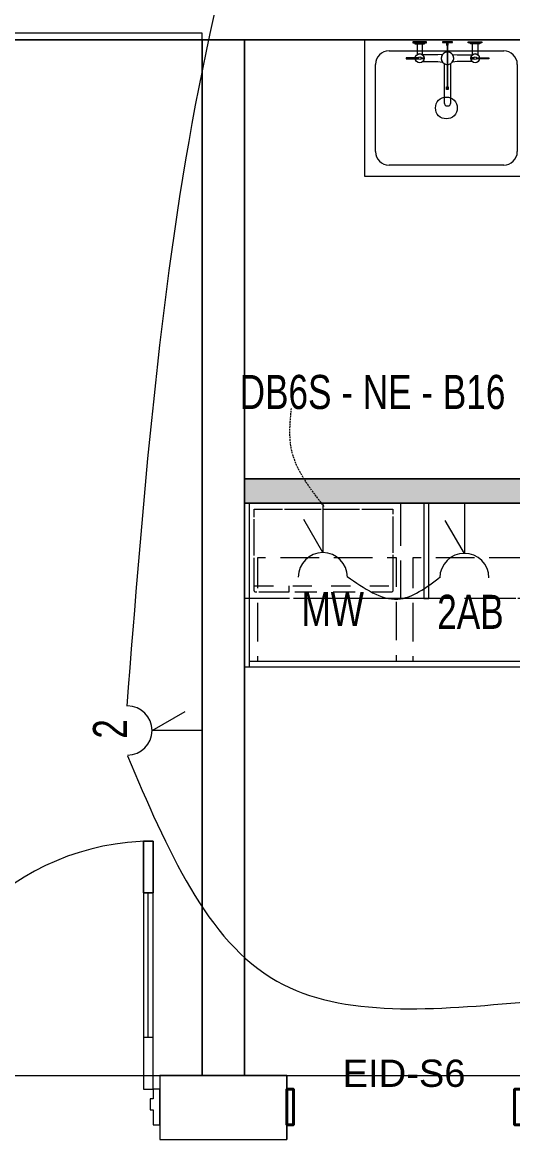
# Model space of a CAD drawing. Header units: millimetres. Extents: x -12392 to 16131, y -4930 to 15514.
# Drawn here: x -1559 to 238, y 3773 to 7872 of the extents above; entities that cross this region are included whole.
import ezdxf

# ---------------------------------------------------------------- set-up
doc = ezdxf.new("R2010")
doc.units = ezdxf.units.MM
for name, pattern in [('IMPORT-Dashed', [282.222223, 141.111112, -141.111112]), ('IMPORT-Hidden Line', [195.611112, 141.111112, -54.5]), ('IMPORT-Small Dashed', [141.111111, 70.555556, -70.555556]), ('WSP_NZ_Hidden', [9.5, 6.5, -3])]:
    doc.linetypes.add(name, pattern=pattern)
for name, color, linetype, lineweight in [('A-Des_ Walls', 250, 'Continuous', 13), ('A-Des_ Walls_Pen_No__81', 251, 'Continuous', 18), ('ARCHICAD Doors_Pen_No__81', 251, 'Continuous', 18), ('L06 Enlarged Ground Proposed Plan 01_GFEnlarged Proposed Plan 01_dwg', 8, 'Continuous', 13), ('New_A-Des_ Fittings Electrical_Pen_No__19', 7, 'Continuous', 18), ('New_A-Des_ Fittings Electrical_Pen_No__4', 7, 'Continuous', 18), ('New_A-Des_ Fittings Joinery_Pen_No__3', 7, 'Continuous', 18), ('New_A-Des_ Fittings Joinery_Pen_No__4', 7, 'Continuous', 18), ('New_A-Des_ Fittings Joinery_Pen_No__64', 7, 'Continuous', 18), ('New_A-Des_ Fittings Joinery_Pen_No__84', 7, 'Continuous', 18), ('New_A-Des_ Fittings Plumbing_Pen_No__75', 7, 'Continuous', 18), ('New_A-Des_ Walls_Pen_No__193', 9, 'Continuous', 13), ('New_A-Des_ Walls_Pen_No__27', 7, 'Continuous', 18), ('New_A-Des_ Zones_Pen_No__94', 7, 'Continuous', 18), ('New_ARCHICAD Door Markers_Pen_No__66', 7, 'Continuous', 18), ('New_ARCHICAD Doors_Pen_No__43', 130, 'Continuous', 35), ('Non-Essential Power - MEC', 10, 'Continuous', 13)]:
    doc.layers.add(name, color=color, linetype=linetype, lineweight=lineweight)
doc.styles.add('Arial', font='arial.ttf', dxfattribs={"height": 100})
doc.styles.add('Arial Narrow', font='ARIALN.TTF', dxfattribs={"width": 0.9, "height": 125})

# ---------------------------------------------------------------- blocks, each defined once
blk = doc.blocks.new('L06 Enlarged Ground Proposed Plan 01_GFEnlarged Proposed Plan 01_dwg_Slab_48_1-12186632-NEW GROUND FLOOR LAYOUT - ELECTRICAL PROPOSED PLAN 01')
at = {"layer": 'New_A-Des_ Fittings Joinery_Pen_No__4', "color": 253}
blk.add_line((-69.3, 6108.3), (-87.3, 6108.3), dxfattribs=at)
at = {"layer": 'New_A-Des_ Fittings Joinery_Pen_No__4', "color": 253, "flags": 128}
blk.add_lwpolyline([(-87.3, 6108.3), (-87.3, 5758.3), (-69.3, 5758.3), (-69.3, 6108.3)], dxfattribs=at)
blk = doc.blocks.new('L06 Enlarged Ground Proposed Plan 01_GFEnlarged Proposed Plan 01_dwg_Slab_49_1-12186633-NEW GROUND FLOOR LAYOUT - ELECTRICAL PROPOSED PLAN 01')
at = {"layer": 'New_A-Des_ Fittings Joinery_Pen_No__4', "color": 253}
blk.add_line((-727.3, 6108.3), (-745.3, 6108.3), dxfattribs=at)
at = {"layer": 'New_A-Des_ Fittings Joinery_Pen_No__4', "color": 253, "flags": 128}
blk.add_lwpolyline([(-745.3, 6108.3), (-745.3, 5508.3), (-727.3, 5508.3), (-727.3, 6108.3)], dxfattribs=at)
blk = doc.blocks.new('L06 Enlarged Ground Proposed Plan 01_GFEnlarged Proposed Plan 01_dwg_Wall_36_1-12186684-NEW GROUND FLOOR LAYOUT - ELECTRICAL PROPOSED PLAN 01')
at = {"layer": 'A-Des_ Walls', "color": 10}
for p, q in [((-745.3, 6108.3), (-745.3, 6198.3)), ((-745.3, 4008.3), (-745.3, 6108.3))]:
    blk.add_line(p, q, dxfattribs=at)
at = {"layer": 'A-Des_ Walls', "color": 10, "flags": 128}
blk.add_lwpolyline([(-745.3, 6198.3), (-745.3, 7808.3), (-900.3, 7808.3), (-900.3, 4008.3), (-745.3, 4008.3)], dxfattribs=at)
at = {"layer": 'A-Des_ Walls_Pen_No__81', "color": 254}
for p, q in [((-900.3, 7808.3), (-900.3, 4008.3)), ((-745.3, 6198.3), (-745.3, 7808.3)), ((-745.3, 6108.3), (-745.3, 6198.3)), ((-745.3, 4008.3), (-745.3, 6108.3))]:
    blk.add_line(p, q, dxfattribs=at)
blk = doc.blocks.new('L06 Enlarged Ground Proposed Plan 01_GFEnlarged Proposed Plan 01_dwg_CI Tools Door_20__1-12186686-NEW GROUND FLOOR LAYOUT - ELECTRICAL PROPOSED PLAN 01')
at = {"layer": 'ARCHICAD Doors_Pen_No__81', "color": 254}
blk.add_line((-1097.8, 4148.3), (-1097.8, 4678.3), dxfattribs=at)
at = {"layer": 'ARCHICAD Doors_Pen_No__81', "color": 254, "flags": 128}
for points in [[(-1115.3, 4148.3), (-1115.3, 3958.3), (-1080.3, 3958.3), (-1080.3, 4868.3), (-1115.3, 4868.3), (-1115.3, 3958.3), (-1080.3, 3958.3), (-1080.3, 4148.3), (-1115.3, 4148.3), (-1115.3, 3958.3), (-1080.3, 3958.3), (-1080.3, 4148.3)], [(-1115.3, 4868.3), (-1080.3, 4868.3), (-1080.3, 4678.3), (-1115.3, 4678.3), (-1080.3, 4678.3), (-1080.3, 4868.3), (-1115.3, 4868.3), (-1115.3, 4678.3)], [(-1980.3, 3923.3), (-1980.3, 3883.3), (-1990.3, 3883.3), (-1990.3, 3828.3), (-2015.3, 3828.3), (-2015.3, 3958.3), (-1990.3, 3958.3), (-1990.3, 3923.3), (-1980.3, 3923.3), (-1980.3, 3883.3), (-1990.3, 3883.3), (-1990.3, 3828.3), (-2015.3, 3828.3), (-2015.3, 3958.3), (-1990.3, 3958.3), (-1990.3, 3923.3)], [(-1090.3, 3923.3), (-1090.3, 3883.3), (-1080.3, 3883.3), (-1080.3, 3828.3), (-1055.3, 3828.3), (-1055.3, 3958.3), (-1080.3, 3958.3), (-1080.3, 3923.3), (-1090.3, 3923.3), (-1090.3, 3883.3), (-1080.3, 3883.3), (-1080.3, 3828.3), (-1055.3, 3828.3), (-1055.3, 3958.3), (-1080.3, 3958.3), (-1080.3, 3923.3)]]:
    blk.add_lwpolyline(points, close=True, dxfattribs=at)
at = {"layer": 'ARCHICAD Doors_Pen_No__81', "color": 254}
blk.add_arc((-1080.3, 3958.3), 910, 90, 180, dxfattribs=at)
blk = doc.blocks.new('L06 Enlarged Ground Proposed Plan 01_GFEnlarged Proposed Plan 01_dwg_CI Tools Door_6-12186687-NEW GROUND FLOOR LAYOUT - ELECTRICAL PROPOSED PLAN 01')
at = {"layer": 'New_ARCHICAD Doors_Pen_No__43', "color": 133, "flags": 128}
for points in [[(-590.3, 3828.3), (-590.3, 3958.3), (-565.3, 3958.3), (-565.3, 3828.3)], [(-565.3, 3958.3), (-590.3, 3958.3), (-590.3, 3828.3), (-565.3, 3828.3)], [(269.7, 3828.3), (269.7, 3958.3), (244.7, 3958.3), (244.7, 3828.3)], [(244.7, 3958.3), (269.7, 3958.3), (269.7, 3828.3), (244.7, 3828.3)]]:
    blk.add_lwpolyline(points, close=True, dxfattribs=at)
blk = doc.blocks.new('L06 Enlarged Ground Proposed Plan 01_GFEnlarged Proposed Plan 01_dwg_Wall_38_1-12186688-NEW GROUND FLOOR LAYOUT - ELECTRICAL PROPOSED PLAN 01')
at = {"layer": 'A-Des_ Walls', "color": 10, "flags": 128}
blk.add_lwpolyline([(-1055.3, 3828.3), (-1055.3, 3773.3), (-590.3, 3773.3), (-590.3, 3828.3), (-590.3, 3958.3), (-590.3, 4008.3), (-1055.3, 4008.3), (-1055.3, 3958.3)], close=True, dxfattribs=at)
at = {"layer": 'A-Des_ Walls_Pen_No__81', "color": 254}
for p, q in [((-900.3, 4008.3), (-1055.3, 4008.3)), ((-590.3, 4008.3), (-745.3, 4008.3))]:
    blk.add_line(p, q, dxfattribs=at)
at = {"layer": 'A-Des_ Walls_Pen_No__81', "color": 254, "flags": 128}
blk.add_lwpolyline([(-1055.3, 3958.3), (-1055.3, 3828.3), (-1055.3, 3773.3), (-590.3, 3773.3)], dxfattribs=at)
at = {"layer": 'New_A-Des_ Walls_Pen_No__27', "color": 253, "flags": 128}
blk.add_lwpolyline([(-590.3, 4008.3), (-590.3, 3958.3), (-590.3, 3828.3), (-590.3, 3773.3)], dxfattribs=at)
for name in ['L06 Enlarged Ground Proposed Plan 01_GFEnlarged Proposed Plan 01_dwg_CI Tools Door_20__1-12186686-NEW GROUND FLOOR LAYOUT - ELECTRICAL PROPOSED PLAN 01', 'L06 Enlarged Ground Proposed Plan 01_GFEnlarged Proposed Plan 01_dwg_CI Tools Door_6-12186687-NEW GROUND FLOOR LAYOUT - ELECTRICAL PROPOSED PLAN 01']:
    blk.add_blockref(name, (0, 0))
at = {"layer": 'New_ARCHICAD Door Markers_Pen_No__66', "insert": (-160.3, 4066.9), "char_height": 100, "width": 537.468, "attachment_point": 2, "line_spacing_factor": 0.941778, "style": 'Arial'}
blk.add_mtext('EID-S6', dxfattribs=at)
blk = doc.blocks.new('L06 Enlarged Ground Proposed Plan 01_GFEnlarged Proposed Plan 01_dwg_Wall_39_1-12186696-NEW GROUND FLOOR LAYOUT - ELECTRICAL PROPOSED PLAN 01')
at = {"layer": 'A-Des_ Walls', "color": 10, "flags": 128}
blk.add_lwpolyline([(-1972.1, 7958.3), (-1972.1, 7908.3), (-1972.1, 7808.3), (2069.7, 7808.3), (2069.7, 8008.3), (-1972.1, 8008.3)], close=True, dxfattribs=at)
at = {"layer": 'A-Des_ Walls_Pen_No__81', "color": 254}
blk.add_line((-745.3, 7808.3), (2069.7, 7808.3), dxfattribs=at)
at = {"layer": 'A-Des_ Walls_Pen_No__81', "color": 254, "flags": 128}
blk.add_lwpolyline([(-900.3, 7808.3), (-1972.1, 7808.3), (-1972.1, 7908.3), (-1972.1, 7958.3), (-1972.1, 8008.3), (2069.7, 8008.3)], dxfattribs=at)
blk = doc.blocks.new('L06 Enlarged Ground Proposed Plan 01_GFEnlarged Proposed Plan 01_dwg_Wall_161_1-12186856-NEW GROUND FLOOR LAYOUT - ELECTRICAL PROPOSED PLAN 01')
at = {"layer": 'New_A-Des_ Walls_Pen_No__193', "lineweight": 18}
blk.add_hatch(color=50, dxfattribs=at).paths.add_polyline_path([(2069.7, 6108.3), (2069.7, 6198.3), (-745.3, 6198.3), (-745.3, 6108.3), (-163.2, 6108.3)])
at = {"layer": 'New_A-Des_ Walls_Pen_No__27', "color": 253}
for p, q in [((2069.7, 6108.3), (2069.7, 6198.3)), ((-745.3, 6108.3), (2069.7, 6108.3))]:
    blk.add_line(p, q, dxfattribs=at)
at = {"layer": 'New_A-Des_ Walls_Pen_No__27', "color": 253, "flags": 128}
blk.add_lwpolyline([(2069.7, 6198.3), (-745.3, 6198.3), (-745.3, 6108.3)], dxfattribs=at)
blk = doc.blocks.new('L06 Enlarged Ground Proposed Plan 01_GFEnlarged Proposed Plan 01_dwg_Cadimage Cabinet_4-12186983-NEW GROUND FLOOR LAYOUT - ELECTRICAL PROPOSED PLAN 01')
at = {"layer": 'New_A-Des_ Fittings Joinery_Pen_No__3', "color": 253, "linetype": 'IMPORT-Hidden Line', "flags": 128}
blk.add_lwpolyline([(-697.3, 5528.3), (-187.8, 5528.3), (-187.8, 5908.3), (-697.3, 5908.3)], close=True, dxfattribs=at)
at = {"layer": 'New_A-Des_ Fittings Joinery_Pen_No__4', "color": 253}
for p, q in [((-727.3, 6108.3), (-157.8, 6108.3)), ((-727.3, 5528.3), (-157.8, 5528.3))]:
    blk.add_line(p, q, dxfattribs=at)
at = {"layer": 'New_A-Des_ Fittings Joinery_Pen_No__84', "color": 253}
blk.add_line((-727.3, 5508.3), (-157.8, 5508.3), dxfattribs=at)
blk = doc.blocks.new('L06 Enlarged Ground Proposed Plan 01_GFEnlarged Proposed Plan 01_dwg_Mop Sink 24-12186984-NEW GROUND FLOOR LAYOUT - ELECTRICAL PROPOSED PLAN 01')
at = {"layer": 'New_A-Des_ Fittings Plumbing_Pen_No__75', "color": 253}
for p, q in [((-215.3, 7768.3), (204.7, 7768.3)), ((-265.3, 7398.3), (-265.3, 7718.3)), ((254.7, 7718.3), (254.7, 7398.3)), ((204.7, 7348.3), (-215.3, 7348.3))]:
    blk.add_line(p, q, dxfattribs=at)
at = {"layer": 'New_A-Des_ Fittings Plumbing_Pen_No__75', "color": 253, "flags": 128}
blk.add_lwpolyline([(-305.3, 7808.3), (-305.3, 7308.3), (294.7, 7308.3), (294.7, 7808.3)], close=True, dxfattribs=at)
at = {"layer": 'New_A-Des_ Fittings Plumbing_Pen_No__75', "color": 253}
blk.add_circle((-5.3, 7558.3), 40, dxfattribs=at)
for centre, start, end in [((-215.3, 7718.3), 90, 180), ((204.7, 7718.3), 0, 90), ((-215.3, 7398.3), 180, 270), ((204.7, 7398.3), 270, 0)]:
    blk.add_arc(centre, 50, start, end, dxfattribs=at)
blk = doc.blocks.new('L06 Enlarged Ground Proposed Plan 01_GFEnlarged Proposed Plan 01_dwg_Cadimage Cabinet_4-12186985-NEW GROUND FLOOR LAYOUT - ELECTRICAL PROPOSED PLAN 01')
at = {"layer": 'New_A-Des_ Fittings Joinery_Pen_No__3', "color": 253, "linetype": 'IMPORT-Hidden Line', "flags": 128}
blk.add_lwpolyline([(-127.8, 5528.3), (381.7, 5528.3), (381.7, 5908.3), (-127.8, 5908.3)], close=True, dxfattribs=at)
at = {"layer": 'New_A-Des_ Fittings Joinery_Pen_No__4', "color": 253}
for p, q in [((-157.8, 6108.3), (411.7, 6108.3)), ((-157.8, 5528.3), (411.7, 5528.3))]:
    blk.add_line(p, q, dxfattribs=at)
at = {"layer": 'New_A-Des_ Fittings Joinery_Pen_No__84', "color": 253}
blk.add_line((-157.8, 5508.3), (411.7, 5508.3), dxfattribs=at)
blk = doc.blocks.new('L06 Enlarged Ground Proposed Plan 01_GFEnlarged Proposed Plan 01_dwg_Wall Mounted Tap 24-12186988-NEW GROUND FLOOR LAYOUT - ELECTRICAL PROPOSED PLAN 01')
at = {"layer": 'New_A-Des_ Fittings Plumbing_Pen_No__75', "color": 253}
for p, q in [((-85.3, 7797.2), (-120.3, 7797.2)), ((-112.8, 7793.7), (-92.8, 7793.7)), ((1.7, 7798.7), (-4.3, 7798.7)), ((-2.3, 7788.7), (-2.3, 7798.7)), ((-2.3, 7797.2), (-0.3, 7797.2)), ((-2.3, 7790.2), (-0.3, 7790.2)), ((-0.3, 7788.7), (-0.3, 7798.7)), ((82.7, 7797.2), (117.7, 7797.2)), ((110.2, 7793.7), (90.2, 7793.7)), ((-13.3, 7721.1), (-13.3, 7577.7)), ((10.7, 7577.7), (10.7, 7721.1)), ((-2.3, 7627.2), (-0.3, 7627.2))]:
    blk.add_line(p, q, dxfattribs=at)
at = {"layer": 'New_A-Des_ Fittings Plumbing_Pen_No__75', "color": 253, "flags": 128}
for points in [[(-92.8, 7753.6), (-92.8, 7793.7), (-85.3, 7793.7), (-85.3, 7797.2), (-77.8, 7797.2), (-77.8, 7800.7), (-127.8, 7800.7), (-127.8, 7797.2), (-120.3, 7797.2), (-120.3, 7793.7), (-112.8, 7793.7), (-112.8, 7753.6)], [(-0.3, 7635.7), (1.7, 7635.7), (1.7, 7625.7), (-0.3, 7625.7), (-0.3, 7628.6), (-0.3, 7763.7), (-0.3, 7788.7), (1.7, 7788.7), (1.7, 7798.7), (16.7, 7798.7), (16.7, 7800.7), (-19.3, 7800.7), (-19.3, 7798.7), (-4.3, 7798.7), (-4.3, 7788.7), (-2.3, 7788.7), (-2.3, 7763.7), (-2.3, 7628.6), (-2.3, 7625.7), (-4.3, 7625.7), (-4.3, 7635.7), (-2.3, 7635.7)], [(90.2, 7753.6), (90.2, 7793.7), (82.7, 7793.7), (82.7, 7797.2), (75.2, 7797.2), (75.2, 7800.7), (125.2, 7800.7), (125.2, 7797.2), (117.7, 7797.2), (117.7, 7793.7), (110.2, 7793.7), (110.2, 7753.6)], [(-19.4, 7755), (-36.3, 7752.7), (-91.8, 7752.7)], [(16.7, 7755), (33.7, 7752.7), (89.2, 7752.7)], [(-107.4, 7742.7), (-119, 7742.7), (-152.8, 7742.7), (-152.8, 7738.7), (-119, 7738.7), (-107.4, 7738.7)], [(-98.2, 7742.7), (-90.8, 7742.7), (-90.8, 7738.7), (-98.2, 7738.7)], [(-91.8, 7728.7), (-36.3, 7728.7), (-19.4, 7726.4)], [(89.2, 7728.7), (33.7, 7728.7), (16.7, 7726.4)], [(95.6, 7742.7), (88.2, 7742.7), (88.2, 7738.7), (95.6, 7738.7)], [(104.8, 7742.7), (116.4, 7742.7), (150.2, 7742.7), (150.2, 7738.7), (116.4, 7738.7), (104.8, 7738.7)]]:
    blk.add_lwpolyline(points, dxfattribs=at)
at = {"layer": 'New_A-Des_ Fittings Plumbing_Pen_No__75', "color": 253}
for centre, radius in [((-102.8, 7740.7), 16.3), ((100.2, 7740.7), 16.3), ((-102.8, 7740.7), 5), ((100.2, 7740.7), 5)]:
    blk.add_circle(centre, radius, dxfattribs=at)
for centre, radius, start, end in [((-102.8, 7740.7), 16.3, 52.1572, 127.8428), ((-102.8, 7740.7), 16.3, 312.5916, 47.4084), ((-1.3, 7740.7), 23, 92.4919, 238.551), ((-1.3, 7740.7), 23, 141.6819, 218.3181), ((-1.3, 7740.7), 23, 301.449, 87.5081), ((-1.3, 7740.7), 23, 321.6819, 38.3181), ((100.2, 7740.7), 16.3, 132.5916, 227.4084), ((100.2, 7740.7), 16.3, 52.1572, 127.8428), ((-1.3, 7740.7), 23, 238.551, 267.5081), ((-1.3, 7740.7), 23, 272.4919, 301.449), ((-1.3, 7577.7), 12, 180, 360)]:
    blk.add_arc(centre, radius, start, end, dxfattribs=at)
blk = doc.blocks.new('L06 Enlarged Ground Proposed Plan 01_GFEnlarged Proposed Plan 01_dwg_Cadimage Cabinet_10-12187153-NEW GROUND FLOOR LAYOUT - ELECTRICAL PROPOSED PLAN 01')
at = {"layer": 'New_A-Des_ Fittings Joinery_Pen_No__4', "color": 253, "linetype": 'IMPORT-Hidden Line', "flags": 128}
blk.add_lwpolyline([(-745.3, 6108.3), (1411.7, 6108.3), (1411.7, 5758.3), (-745.3, 5758.3)], close=True, dxfattribs=at)
at = {"layer": 'New_A-Des_ Fittings Joinery_Pen_No__4', "color": 253, "linetype": 'IMPORT-Dashed', "flags": 128}
blk.add_lwpolyline([(-745.3, 6108.3), (1411.7, 6108.3), (1411.7, 5758.3), (-745.3, 5758.3)], close=True, dxfattribs=at)
blk = doc.blocks.new('L06 Enlarged Ground Proposed Plan 01_GFEnlarged Proposed Plan 01_dwg_Cadimage Cabinet_11-12187154-NEW GROUND FLOOR LAYOUT - ELECTRICAL PROPOSED PLAN 01')
at = {"layer": 'New_A-Des_ Fittings Joinery_Pen_No__4', "color": 253, "linetype": 'IMPORT-Hidden Line', "flags": 128}
blk.add_lwpolyline([(-745.3, 6108.3), (-173.2, 6108.3), (-173.2, 5758.3), (-745.3, 5758.3)], close=True, dxfattribs=at)
at = {"layer": 'New_A-Des_ Fittings Joinery_Pen_No__4', "color": 253, "linetype": 'IMPORT-Dashed', "flags": 128}
blk.add_lwpolyline([(-745.3, 6108.3), (-173.2, 6108.3), (-173.2, 5758.3), (-745.3, 5758.3)], close=True, dxfattribs=at)
blk = doc.blocks.new('L06 Enlarged Ground Proposed Plan 01_GFEnlarged Proposed Plan 01_dwg_Slab_78_1-12187169-NEW GROUND FLOOR LAYOUT - ELECTRICAL PROPOSED PLAN 01')
at = {"layer": 'New_A-Des_ Fittings Joinery_Pen_No__64', "color": 253, "flags": 128}
blk.add_lwpolyline([(1411.7, 5508.3), (1411.7, 6108.3), (-745.3, 6108.3), (-745.3, 5508.3)], close=True, dxfattribs=at)
blk = doc.blocks.new('L06 Enlarged Ground Proposed Plan 01_GFEnlarged Proposed Plan 01_dwg_Microwave Oven 24_2-12187271-NEW GROUND FLOOR LAYOUT - ELECTRICAL PROPOSED PLAN 01')
at = {"layer": 'New_A-Des_ Fittings Electrical_Pen_No__19', "color": 253, "linetype": 'IMPORT-Small Dashed', "flags": 128}
blk.add_lwpolyline([(-201.4, 5787.6), (-201.4, 5786.6), (-201.7, 5785.7), (-202.2, 5784.8), (-202.8, 5784), (-203.6, 5783.3), (-204.5, 5782.7), (-205.5, 5782.3), (-206.6, 5782.1), (-207.7, 5782), (-703, 5782), (-704.1, 5782.1), (-705.2, 5782.3), (-706.2, 5782.7), (-707.1, 5783.3), (-707.9, 5784), (-708.5, 5784.8), (-709, 5785.7), (-709.3, 5786.6), (-709.4, 5787.6), (-709.4, 6086.8), (-201.4, 6086.8)], close=True, dxfattribs=at)
at = {"layer": 'New_A-Des_ Fittings Electrical_Pen_No__4', "color": 253, "linetype": 'IMPORT-Small Dashed'}
blk.add_line((-709.4, 5805.3), (-201.4, 5805.3), dxfattribs=at)
at = {"layer": 'New_A-Des_ Fittings Electrical_Pen_No__4', "color": 253, "linetype": 'IMPORT-Small Dashed', "flags": 128}
blk.add_lwpolyline([(-582, 5805.3), (-582, 5782), (-703, 5782), (-704.4, 5782.1), (-705.8, 5782.5), (-707, 5783.2), (-708, 5784.1), (-708.7, 5785.1), (-709.2, 5786.3), (-709.4, 5787.6), (-709.4, 6086.8), (-201.4, 6086.8), (-201.4, 5787.6), (-201.5, 5786.3), (-202, 5785.1), (-202.7, 5784.1), (-203.7, 5783.2), (-204.9, 5782.5), (-206.3, 5782.1), (-207.7, 5782), (-577.8, 5782), (-577.8, 5805.3)], dxfattribs=at)
blk = doc.blocks.new('L06 Enlarged Ground Proposed Plan 01_GFEnlarged Proposed Plan 01_dwg-12095837-NEW GROUND FLOOR LAYOUT - ELECTRICAL PROPOSED PLAN 01')
at = {"layer": 'New_A-Des_ Zones_Pen_No__94', "color": 253}
for p, q in [((-745.3, 7808.3), (-745.3, 6198.3)), ((-745.3, 6108.3), (-745.3, 4008.3)), ((-745.3, 4008.3), (1156.9, 4008.3))]:
    blk.add_line(p, q, dxfattribs=at)
at = {"layer": 'New_A-Des_ Zones_Pen_No__94', "color": 253, "flags": 128}
for points in [[(-3510.3, 4008.3), (-2715.5, 4008.3), (-2715.5, 4123), (-2115.5, 4123), (-2115.5, 4008.3), (-900.3, 4008.3), (-900.3, 7833.3), (-3510.3, 7833.3), (-3510.3, 6108.3)], [(2069.7, 6423.3), (2069.7, 7808.3), (1084.7, 7808.3), (294.7, 7808.3), (-745.3, 7808.3)], [(-745.3, 6198.3), (2069.7, 6198.3), (2069.7, 6423.3)], [(2069.7, 4953.3), (2069.7, 6108.3), (-745.3, 6108.3)]]:
    blk.add_lwpolyline(points, dxfattribs=at)
for name in ['L06 Enlarged Ground Proposed Plan 01_GFEnlarged Proposed Plan 01_dwg_Wall_39_1-12186696-NEW GROUND FLOOR LAYOUT - ELECTRICAL PROPOSED PLAN 01', 'L06 Enlarged Ground Proposed Plan 01_GFEnlarged Proposed Plan 01_dwg_Wall_36_1-12186684-NEW GROUND FLOOR LAYOUT - ELECTRICAL PROPOSED PLAN 01', 'L06 Enlarged Ground Proposed Plan 01_GFEnlarged Proposed Plan 01_dwg_Mop Sink 24-12186984-NEW GROUND FLOOR LAYOUT - ELECTRICAL PROPOSED PLAN 01', 'L06 Enlarged Ground Proposed Plan 01_GFEnlarged Proposed Plan 01_dwg_Wall Mounted Tap 24-12186988-NEW GROUND FLOOR LAYOUT - ELECTRICAL PROPOSED PLAN 01', 'L06 Enlarged Ground Proposed Plan 01_GFEnlarged Proposed Plan 01_dwg_Wall_161_1-12186856-NEW GROUND FLOOR LAYOUT - ELECTRICAL PROPOSED PLAN 01', 'L06 Enlarged Ground Proposed Plan 01_GFEnlarged Proposed Plan 01_dwg_Slab_49_1-12186633-NEW GROUND FLOOR LAYOUT - ELECTRICAL PROPOSED PLAN 01', 'L06 Enlarged Ground Proposed Plan 01_GFEnlarged Proposed Plan 01_dwg_Cadimage Cabinet_10-12187153-NEW GROUND FLOOR LAYOUT - ELECTRICAL PROPOSED PLAN 01', 'L06 Enlarged Ground Proposed Plan 01_GFEnlarged Proposed Plan 01_dwg_Cadimage Cabinet_11-12187154-NEW GROUND FLOOR LAYOUT - ELECTRICAL PROPOSED PLAN 01', 'L06 Enlarged Ground Proposed Plan 01_GFEnlarged Proposed Plan 01_dwg_Slab_78_1-12187169-NEW GROUND FLOOR LAYOUT - ELECTRICAL PROPOSED PLAN 01', 'L06 Enlarged Ground Proposed Plan 01_GFEnlarged Proposed Plan 01_dwg_Cadimage Cabinet_4-12186983-NEW GROUND FLOOR LAYOUT - ELECTRICAL PROPOSED PLAN 01', 'L06 Enlarged Ground Proposed Plan 01_GFEnlarged Proposed Plan 01_dwg_Cadimage Cabinet_4-12186985-NEW GROUND FLOOR LAYOUT - ELECTRICAL PROPOSED PLAN 01', 'L06 Enlarged Ground Proposed Plan 01_GFEnlarged Proposed Plan 01_dwg_Slab_48_1-12186632-NEW GROUND FLOOR LAYOUT - ELECTRICAL PROPOSED PLAN 01', 'L06 Enlarged Ground Proposed Plan 01_GFEnlarged Proposed Plan 01_dwg_Microwave Oven 24_2-12187271-NEW GROUND FLOOR LAYOUT - ELECTRICAL PROPOSED PLAN 01', 'L06 Enlarged Ground Proposed Plan 01_GFEnlarged Proposed Plan 01_dwg_Wall_38_1-12186688-NEW GROUND FLOOR LAYOUT - ELECTRICAL PROPOSED PLAN 01']:
    blk.add_blockref(name, (0, 0))

msp = doc.modelspace()

# ---------------------------------------------------------------- linework, layer by layer
at = {"layer": 'Non-Essential Power - MEC', "lineweight": 18}
for p, q in [((-457.9, 6107.1), (-457.9, 5927.1)), ((60.7, 6104.2), (60.7, 5924.2)), ((-457.9, 5927.1), (-527.9, 6048.4)), ((60.7, 5924.2), (-9.3, 6045.4)), ((-1083.6, 5274.4), (-962.3, 5344.4)), ((-903.6, 5274.4), (-1083.6, 5274.4))]:
    msp.add_line(p, q, dxfattribs=at)
for centre, start, end in [((-457.9, 5837.1), 0, 180), ((60.7, 5834.2), 0, 180), ((-1173.6, 5274.4), 270, 90)]:
    msp.add_arc(centre, 90, start, end, dxfattribs=at)
at = {"layer": 'Non-Essential Power - MEC'}
for points in [[(-1175.1, 5363.6), (-221.5, 9536.3), (1532.4, 11453.2)], [(-368.4, 5839.1), (-183.6, 5756.4), (-27.4, 5838.2)], [(-1174.1, 5181.4), (-626.6, 4355), (294.4, 4279.9)]]:
    msp.add_spline(points, degree=3, dxfattribs=at)
at = {"layer": 'Non-Essential Power - MEC', "color": 18, "linetype": 'WSP_NZ_Hidden', "true_color": 0x000000}
msp.add_spline([(-453, 6095.9), (-573.2, 6307.2), (-573.2, 6456.2)], degree=3, dxfattribs=at)

# ---------------------------------------------------------------- block references
at = {"layer": 'L06 Enlarged Ground Proposed Plan 01_GFEnlarged Proposed Plan 01_dwg', "color": 253, "lineweight": 18}
msp.add_blockref('L06 Enlarged Ground Proposed Plan 01_GFEnlarged Proposed Plan 01_dwg-12095837-NEW GROUND FLOOR LAYOUT - ELECTRICAL PROPOSED PLAN 01', (0, 0), dxfattribs=at)

# ---------------------------------------------------------------- texts
at = {"layer": 'Non-Essential Power - MEC', "color": 7, "insert": (-762.8, 6578.9), "char_height": 125, "width": 3279.303, "attachment_point": 1, "style": 'Arial Narrow'}
msp.add_mtext('DB6S - NE - B16', dxfattribs=at)
at = {"layer": 'Non-Essential Power - MEC', "color": 1, "char_height": 125, "attachment_point": 1, "style": 'Arial Narrow'}
for s, insert, width in [('MW', (-536.3, 5782.2), 277.785), ('2AB', (-38.9, 5772.2), 295.823)]:
    msp.add_mtext(s, dxfattribs=dict(at, insert=insert, width=width))
at = {"layer": 'Non-Essential Power - MEC', "color": 1, "insert": (-1300.4, 5244.4), "char_height": 125, "width": 86.582, "attachment_point": 1, "rotation": 90, "style": 'Arial Narrow'}
msp.add_mtext('2', dxfattribs=at)

doc.saveas('drawing.dxf')
